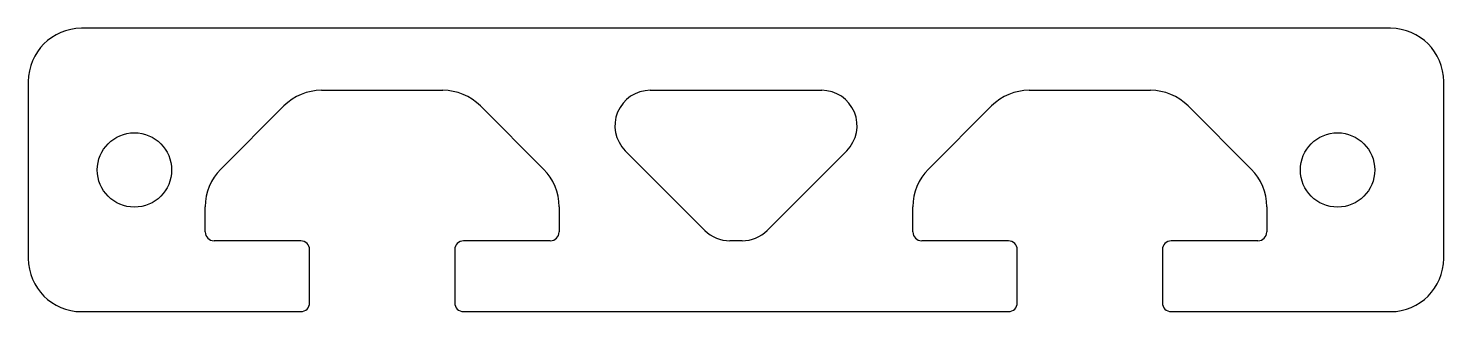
# Model space of a CAD drawing. Extents: x 1741.3 to 1821.3, y 1533.1 to 1549.1.
import ezdxf

# ---------------------------------------------------------------- set-up
doc = ezdxf.new("R2010")
doc.units = 0
doc.layers.get('0').update_dxf_attribs({"linetype": 'CONTINUOUS'})

msp = doc.modelspace()

# ---------------------------------------------------------------- linework, layer by layer
for p, q in [((1818.338, 1549.061), (1744.338, 1549.061)), ((1741.338, 1546.061), (1741.338, 1536.061)), ((1821.338, 1536.061), (1821.338, 1546.061)), ((1757.909, 1545.561), (1764.767, 1545.561)), ((1776.495, 1545.561), (1786.181, 1545.561)), ((1797.909, 1545.561), (1804.767, 1545.561)), ((1752.217, 1541.111), (1755.788, 1544.682)), ((1766.888, 1544.682), (1770.459, 1541.111)), ((1792.217, 1541.111), (1795.788, 1544.682)), ((1806.888, 1544.682), (1810.459, 1541.111)), ((1779.581, 1537.647), (1775.081, 1542.147)), ((1787.596, 1542.147), (1783.096, 1537.647)), ((1751.338, 1537.561), (1751.338, 1538.99)), ((1771.338, 1538.99), (1771.338, 1537.561)), ((1791.338, 1537.561), (1791.338, 1538.99)), ((1811.338, 1538.99), (1811.338, 1537.561)), ((1756.738, 1537.061), (1751.838, 1537.061)), ((1770.838, 1537.061), (1765.938, 1537.061)), ((1781.681, 1537.061), (1780.995, 1537.061)), ((1796.738, 1537.061), (1791.838, 1537.061)), ((1810.838, 1537.061), (1805.938, 1537.061)), ((1757.238, 1533.561), (1757.238, 1536.561)), ((1765.438, 1536.561), (1765.438, 1533.561)), ((1797.238, 1533.561), (1797.238, 1536.561)), ((1805.438, 1536.561), (1805.438, 1533.561)), ((1744.338, 1533.061), (1756.738, 1533.061)), ((1765.938, 1533.061), (1796.738, 1533.061)), ((1805.938, 1533.061), (1818.338, 1533.061))]:
    msp.add_line(p, q)
for centre in [(1747.338, 1541.061), (1815.338, 1541.061)]:
    msp.add_circle(centre, 2.1)
for centre, radius, start, end in [((1744.338, 1546.061), 3, 90, 180), ((1818.338, 1546.061), 3, 0, 90), ((1757.909, 1542.561), 3, 90, 135), ((1764.767, 1542.561), 3, 45, 90), ((1776.495, 1543.561), 2, 90, 225), ((1786.181, 1543.561), 2, 315, 90), ((1797.909, 1542.561), 3, 90, 135), ((1804.767, 1542.561), 3, 45, 90), ((1754.338, 1538.99), 3, 135, 180), ((1768.338, 1538.99), 3, 0, 45), ((1794.338, 1538.99), 3, 135, 180), ((1808.338, 1538.99), 3, 0, 45), ((1780.995, 1539.061), 2, 225, 270), ((1781.681, 1539.061), 2, 270, 315), ((1751.838, 1537.561), 0.5, 180, 270), ((1756.738, 1536.561), 0.5, 0, 90), ((1765.938, 1536.561), 0.5, 90, 180), ((1770.838, 1537.561), 0.5, 270, 0), ((1791.838, 1537.561), 0.5, 180, 270), ((1796.738, 1536.561), 0.5, 0, 90), ((1805.938, 1536.561), 0.5, 90, 180), ((1810.838, 1537.561), 0.5, 270, 0), ((1744.338, 1536.061), 3, 180, 270), ((1818.338, 1536.061), 3, 270, 360), ((1756.738, 1533.561), 0.5, 270, 0), ((1765.938, 1533.561), 0.5, 180, 270), ((1796.738, 1533.561), 0.5, 270, 0), ((1805.938, 1533.561), 0.5, 180, 270)]:
    msp.add_arc(centre, radius, start, end)

doc.saveas('drawing.dxf')
